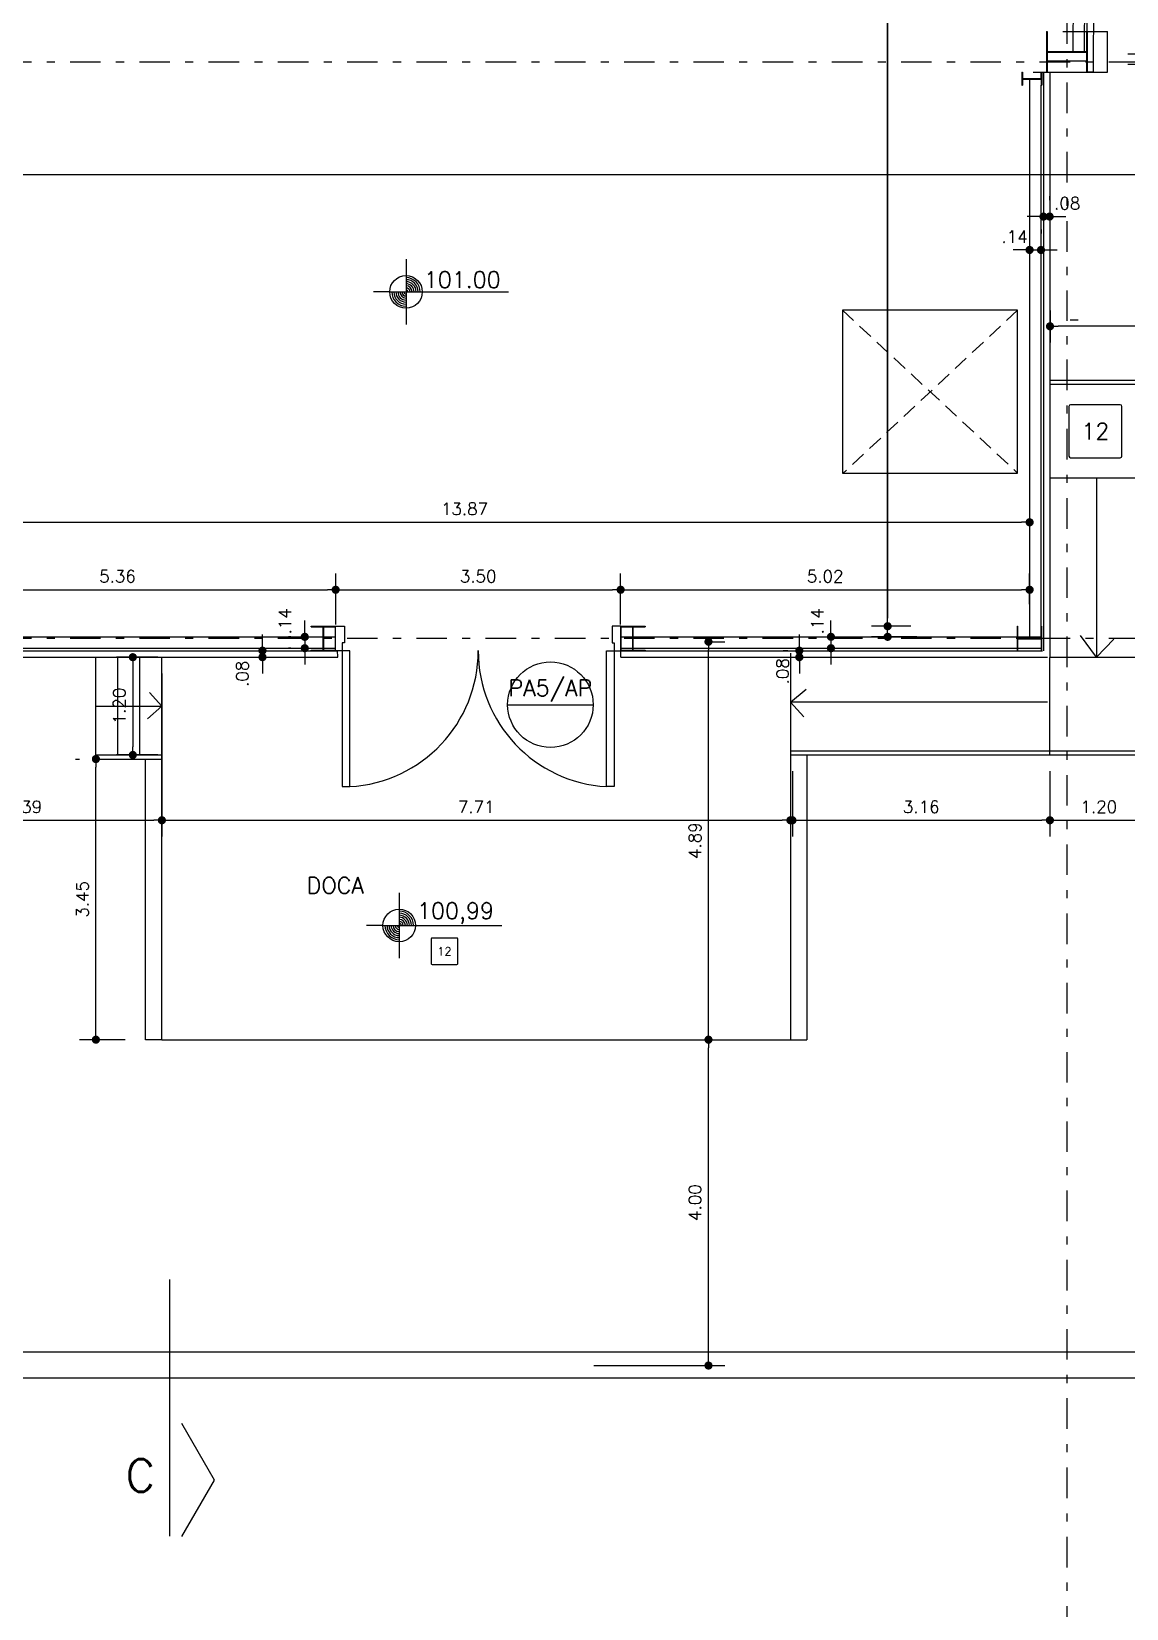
# Model space of a CAD drawing. Extents: x -14 to 107, y -33 to 53.
# Drawn here: x 53.34 to 66.78, y -2.83 to 16.53 of the extents above; entities that cross this region are included whole.
import ezdxf
from ezdxf.enums import TextEntityAlignment as Align

# ---------------------------------------------------------------- set-up
doc = ezdxf.new("R2010")
doc.units = 0
doc.header["$LTSCALE"] = 1.5
doc.header["$MEASUREMENT"] = 0
doc.linetypes.add('DASHDOT', pattern=[1, 0.5, -0.25, 0, -0.25])
doc.linetypes.add('HIDDEN', pattern=[0.375, 0.25, -0.125])
doc.layers.get('0').update_dxf_attribs({"linetype": 'CONTINUOUS'})
for name, color, linetype in [('A-PAREDE', 3, 'CONTINUOUS'), ('A-PORTAS', 7, 'CONTINUOUS'), ('COTAS', 7, 'CONTINUOUS'), ('EIXOS', 32, 'DASHDOT'), ('ESTR-METÁLICA', 4, 'CONTINUOUS'), ('N-LNHVISTA', 7, 'CONTINUOUS'), ('N-NOTACOES', 6, 'CONTINUOUS'), ('N-PROJEÇÃO', 1, 'HIDDEN'), ('N-TEXTO', 7, 'CONTINUOUS'), ('PILAREXIST', 7, 'CONTINUOUS'), ('PILARNOVO', 4, 'CONTINUOUS'), ('PISO1', 1, 'CONTINUOUS'), ('PLACA-PRE-MOLDADA', 6, 'CONTINUOUS'), ('SOLID', 251, 'CONTINUOUS')]:
    doc.layers.add(name, color=color, linetype=linetype)
doc.styles.add('COTA', font='romans.shx')
doc.styles.add('REGUA-080', font='simplex', dxfattribs={"height": 0.15})
doc.styles.add('ROMANS', font='romans')
doc.dimstyles.new('DG060-1', dxfattribs={"dimscale": 0.1, "dimtxt": 1.5, "dimasz": 1, "dimexe": 2, "dimexo": 2.5, "dimgap": 0.9, "dimtad": 1, "dimzin": 4, "dimdsep": 46, "dimtxsty": 'COTA', "dimblk": 'DOT', "dimblk1": 'DOT', "dimblk2": 'DOT', "dimsah": 1, "dimcen": 0.09, "dimclrd": 1, "dimclre": 1, "dimclrt": 2, "dimadec": 0, "dimazin": 0, "dimtfac": 1, "dimtdec": 4, "dimtix": 1, "dimtmove": 2, "dimatfit": 3, "dimldrblk": 'DOT', "dimfxl": 1, "dimtvp": 2, "dimtolj": 1, "dimtzin": 0, "dimarcsym": 0})

# ---------------------------------------------------------------- blocks, each defined once
blk = doc.blocks.new('N-1110')
at = {"layer": 'N-NOTACOES'}
blk.add_line((0, -0.0315), (0, 0), dxfattribs=at)
blk.add_lwpolyline([(0.00146, -0.03155), (0.00546, -0.02463), (0.00146, -0.0177)], dxfattribs=at)
at = {"layer": 'N-NOTACOES', "style": 'ROMANS'}
blk.add_attdef('A', (-0.00544, -0.02607), '', height=0.004, dxfattribs=at)
blk = doc.blocks.new('DOT')
at = {"color": 0, "linetype": 'ByBlock'}
blk.add_line((-0.5, 0), (-1, 0), dxfattribs=at)
at = {"color": 0, "linetype": 'ByBlock', "const_width": 0.5}
blk.add_lwpolyline([(-0.25, 0, 1), (0.25, 0, 1)], format="xyb", close=True, dxfattribs=at)
blk = doc.blocks.new('*D31')
at = {"color": 1, "linetype": 'ByBlock'}
for p, q in [((61.64, 4.15), (61.846, 4.15)), ((61.646, 0.25), (61.646, 4.05)), ((60.237, 0.15), (61.846, 0.15))]:
    blk.add_line(p, q, dxfattribs=at)
at = {"color": 1, "linetype": 'ByBlock', "xscale": 0.1, "yscale": 0.1, "zscale": 0.1}
for p, rotation in [((61.646, 4.15), 90), ((61.646, 0.15), 270)]:
    blk.add_blockref('DOT', p, dxfattribs=dict(at, rotation=rotation))
at = {"color": 2, "linetype": 'ByBlock', "insert": (61.481, 2.15), "char_height": 0.15, "attachment_point": 5, "rotation": 90, "style": 'COTA'}
blk.add_mtext('\\A1;4.00', dxfattribs=at)
blk = doc.blocks.new('*D32')
at = {"color": 1, "linetype": 'ByBlock'}
for p, q in [((61.64, 9.035), (61.846, 9.035)), ((61.646, 4.25), (61.646, 8.935)), ((61.64, 4.15), (61.846, 4.15))]:
    blk.add_line(p, q, dxfattribs=at)
at = {"color": 1, "linetype": 'ByBlock', "xscale": 0.1, "yscale": 0.1, "zscale": 0.1}
for p, rotation in [((61.646, 9.035), 90), ((61.646, 4.15), 270)]:
    blk.add_blockref('DOT', p, dxfattribs=dict(at, rotation=rotation))
at = {"color": 2, "linetype": 'ByBlock', "insert": (61.481, 6.593), "char_height": 0.15, "attachment_point": 5, "rotation": 90, "style": 'COTA'}
blk.add_mtext('\\A1;4.89', dxfattribs=at)
blk = doc.blocks.new('*D53')
at = {"color": 1, "linetype": 'ByBlock'}
for p, q in [((57.07, 9.248), (57.07, 9.873)), ((60.568, 9.247), (60.568, 9.873)), ((57.17, 9.673), (60.468, 9.673))]:
    blk.add_line(p, q, dxfattribs=at)
at = {"color": 1, "linetype": 'ByBlock', "xscale": 0.1, "yscale": 0.1, "zscale": 0.1, "rotation": 180}
blk.add_blockref('DOT', (57.07, 9.673), dxfattribs=at)
at = {"color": 1, "linetype": 'ByBlock', "xscale": 0.1, "yscale": 0.1, "zscale": 0.1}
blk.add_blockref('DOT', (60.568, 9.673), dxfattribs=at)
at = {"color": 2, "linetype": 'ByBlock', "insert": (58.819, 9.838), "char_height": 0.15, "attachment_point": 5, "style": 'COTA'}
blk.add_mtext('\\A1;3.50', dxfattribs=at)
blk = doc.blocks.new('*D54')
at = {"color": 1, "linetype": 'ByBlock'}
for p, q in [((54.887, 8.893), (54.38, 8.893)), ((54.58, 8.793), (54.58, 7.793)), ((54.887, 7.693), (54.38, 7.693))]:
    blk.add_line(p, q, dxfattribs=at)
at = {"color": 1, "linetype": 'ByBlock', "xscale": 0.1, "yscale": 0.1, "zscale": 0.1}
for p, rotation in [((54.58, 8.893), 90), ((54.58, 7.693), 270)]:
    blk.add_blockref('DOT', p, dxfattribs=dict(at, rotation=rotation))
at = {"color": 2, "linetype": 'ByBlock', "insert": (54.415, 8.293), "char_height": 0.15, "attachment_point": 5, "rotation": 90, "style": 'COTA'}
blk.add_mtext('\\A1;1.20', dxfattribs=at)
blk = doc.blocks.new('*D55')
at = {"color": 1, "linetype": 'ByBlock'}
for p, q in [((51.545, 8.643), (51.545, 6.643)), ((54.937, 8.643), (54.937, 6.643)), ((51.645, 6.843), (54.837, 6.843))]:
    blk.add_line(p, q, dxfattribs=at)
at = {"color": 1, "linetype": 'ByBlock', "xscale": 0.1, "yscale": 0.1, "zscale": 0.1, "rotation": 180}
blk.add_blockref('DOT', (51.545, 6.843), dxfattribs=at)
at = {"color": 1, "linetype": 'ByBlock', "xscale": 0.1, "yscale": 0.1, "zscale": 0.1}
blk.add_blockref('DOT', (54.937, 6.843), dxfattribs=at)
at = {"color": 2, "linetype": 'ByBlock', "insert": (53.241, 7.008), "char_height": 0.15, "attachment_point": 5, "style": 'COTA'}
blk.add_mtext('\\A1;3.39', dxfattribs=at)
blk = doc.blocks.new('*D56')
at = {"color": 1, "linetype": 'ByBlock'}
for p, q in [((54.937, 8.643), (54.937, 6.643)), ((62.652, 7.443), (62.652, 6.643)), ((55.037, 6.843), (62.552, 6.843))]:
    blk.add_line(p, q, dxfattribs=at)
at = {"color": 1, "linetype": 'ByBlock', "xscale": 0.1, "yscale": 0.1, "zscale": 0.1, "rotation": 180}
blk.add_blockref('DOT', (54.937, 6.843), dxfattribs=at)
at = {"color": 1, "linetype": 'ByBlock', "xscale": 0.1, "yscale": 0.1, "zscale": 0.1}
blk.add_blockref('DOT', (62.652, 6.843), dxfattribs=at)
at = {"color": 2, "linetype": 'ByBlock', "insert": (58.795, 7.008), "char_height": 0.15, "attachment_point": 5, "style": 'COTA'}
blk.add_mtext('\\A1;7.71', dxfattribs=at)
blk = doc.blocks.new('N-1901')
at = {"layer": 'N-NOTACOES', "color": 1}
for p, q in [((0, 0.004), (0, -0.004)), ((-0.002, 0), (-0.004, 0)), ((-0.002, 0), (0.0126, 0))]:
    blk.add_line(p, q, dxfattribs=at)
blk.add_circle((0, 0), 0.002, dxfattribs=at)
at = {"layer": 'N-NOTACOES', "color": 2}
for radius, start, end in [(0.00175, 0, 90), (0.0015, 0, 90), (0.00125, 0, 90), (0.001, 0, 90), (0.00075, 0, 90), (0.0005, 0, 90), (0.00025, 0, 90), (0.00175, 180, 270), (0.0015, 180, 270), (0.00125, 180, 270), (0.001, 180, 270), (0.00075, 180, 270), (0.0005, 180, 270), (0.00025, 180, 270)]:
    blk.add_arc((0, 0), radius, start, end, dxfattribs=at)
at = {"layer": 'N-NOTACOES', "color": 2, "style": 'ROMANS'}
blk.add_attdef('COTAP', text='', height=0.002, dxfattribs=at).set_placement((0.00691, 0.0015), align=Align.MIDDLE)
blk = doc.blocks.new('N-1411')
at = {"layer": 'N-NOTACOES', "color": 1}
blk.add_line((-0.00525, 0), (0.00525, 0), dxfattribs=at)
blk.add_circle((0, 0), 0.00525, dxfattribs=at)
at = {"layer": 'N-NOTACOES', "color": 2, "style": 'ROMANS'}
for tag, p in [('ESQUADRIA', (0, 0.00192)), ('NUMERO', (0.00026, -0.00256))]:
    blk.add_attdef(tag, text='', height=0.002, dxfattribs=at).set_placement(p, align=Align.MIDDLE)
blk = doc.blocks.new('*D126')
at = {"color": 1, "linetype": 'ByBlock'}
for p, q in [((67.161, 16.35), (67.161, 16.45)), ((66.795, 16.25), (67.361, 16.25)), ((66.795, 16.125), (67.361, 16.125)), ((67.161, 16.125), (67.161, 16.25)), ((67.161, 16.025), (67.161, 15.925))]:
    blk.add_line(p, q, dxfattribs=at)
at = {"color": 1, "linetype": 'ByBlock', "xscale": 0.1, "yscale": 0.1, "zscale": 0.1}
for p, rotation in [((67.161, 16.25), 270), ((67.161, 16.125), 90)]:
    blk.add_blockref('DOT', p, dxfattribs=dict(at, rotation=rotation))
at = {"color": 2, "linetype": 'ByBlock', "insert": (66.986, 16.187), "char_height": 0.15, "attachment_point": 5, "rotation": 90, "style": 'COTA'}
blk.add_mtext('\\A1;.12\\H0.1;\\L5', dxfattribs=at)
blk = doc.blocks.new('PILAR_CAIXA')
at = {"layer": 'PILARNOVO', "linetype": 'ByBlock'}
for p, q in [((65.795, 16.525), (65.795, 16.025)), ((65.795, 16.525), (65.805, 16.525)), ((65.805, 16.525), (65.805, 16.28)), ((66.285, 16.525), (66.285, 16.28)), ((66.285, 16.525), (66.295, 16.525)), ((66.295, 16.525), (66.295, 16.025)), ((65.805, 16.27), (65.805, 16.025)), ((66.045, 16.27), (66.045, 16.28)), ((66.285, 16.27), (66.285, 16.025)), ((65.805, 16.025), (65.795, 16.025)), ((66.295, 16.025), (66.285, 16.025)), ((56.77, 9.225), (57.07, 9.225)), ((56.77, 9.219), (56.77, 9.225)), ((56.77, 9.219), (56.917, 9.219)), ((56.923, 9.219), (57.07, 9.219)), ((57.07, 9.225), (57.07, 9.219)), ((60.57, 9.225), (60.87, 9.225)), ((60.57, 9.219), (60.57, 9.225)), ((60.57, 9.219), (60.717, 9.219)), ((60.723, 9.219), (60.87, 9.219)), ((60.87, 9.225), (60.87, 9.219)), ((65.435, 9.225), (65.435, 8.925)), ((65.435, 9.225), (65.441, 9.225)), ((65.441, 9.225), (65.441, 9.078)), ((65.729, 9.225), (65.729, 9.078)), ((65.729, 9.225), (65.735, 9.225)), ((65.735, 9.225), (65.735, 8.925)), ((56.77, 8.931), (56.917, 8.931)), ((56.77, 8.925), (56.77, 8.931)), ((56.77, 8.925), (57.07, 8.925)), ((56.923, 9.075), (56.917, 9.075)), ((56.923, 8.931), (57.07, 8.931)), ((57.07, 8.931), (57.07, 8.925)), ((60.57, 8.931), (60.717, 8.931)), ((60.57, 8.925), (60.57, 8.931)), ((60.57, 8.925), (60.87, 8.925)), ((60.723, 9.075), (60.717, 9.075)), ((60.723, 8.931), (60.87, 8.931)), ((60.87, 8.931), (60.87, 8.925)), ((65.441, 8.925), (65.435, 8.925)), ((65.441, 9.072), (65.441, 8.925)), ((65.585, 9.072), (65.585, 9.078)), ((65.729, 9.072), (65.729, 8.925)), ((65.735, 8.925), (65.729, 8.925))]:
    blk.add_line(p, q, dxfattribs=at)
for points in [[(65.805, 16.28), (66.285, 16.28)], [(65.805, 16.27), (66.285, 16.27)], [(56.917, 8.931), (56.917, 9.219)], [(56.923, 8.931), (56.923, 9.219)], [(60.717, 8.931), (60.717, 9.219)], [(60.723, 8.931), (60.723, 9.219)], [(65.441, 9.078), (65.729, 9.078)], [(65.441, 9.072), (65.729, 9.072)]]:
    blk.add_lwpolyline(points, dxfattribs=at)
blk = doc.blocks.new('N-1803')
at = {"layer": 'N-NOTACOES', "color": 1}
for p, q in [((-0.0032, 0.00312), (-0.0032, -0.00298)), ((0.0031, 0.00332), (-0.003, 0.00332)), ((0.0033, -0.00298), (0.0033, 0.00312)), ((-0.003, -0.00318), (0.0031, -0.00318))]:
    blk.add_line(p, q, dxfattribs=at)
for centre, start, end in [((-0.003, 0.00312), 90, 180), ((0.0031, 0.00312), 0, 90), ((-0.003, -0.00298), 180, 270), ((0.0031, -0.00298), 270, 0)]:
    blk.add_arc(centre, 0.0002, start, end, dxfattribs=at)
at = {"layer": 'N-NOTACOES', "color": 2, "style": 'ROMANS'}
blk.add_attdef('PISO', text='', height=0.002, dxfattribs=at).set_placement((0.00005, 0.00007), align=Align.MIDDLE)
blk = doc.blocks.new('*D260')
at = {"color": 1, "linetype": 'ByBlock'}
for p, q in [((64.205, 35.527), (63.645, 35.527)), ((63.845, 9.195), (63.845, 35.427)), ((64.205, 9.095), (63.645, 9.095))]:
    blk.add_line(p, q, dxfattribs=at)
at = {"color": 1, "linetype": 'ByBlock', "xscale": 0.1, "yscale": 0.1, "zscale": 0.1}
for p, rotation in [((63.845, 35.527), 90), ((63.845, 9.095), 270)]:
    blk.add_blockref('DOT', p, dxfattribs=dict(at, rotation=rotation))
at = {"color": 2, "linetype": 'ByBlock', "insert": (63.68, 22.311), "char_height": 0.15, "attachment_point": 5, "rotation": 90, "style": 'COTA'}
blk.add_mtext('\\A1;26.43', dxfattribs=at)
blk = doc.blocks.new('*D271')
at = {"color": 1, "linetype": 'ByBlock'}
for p, q in [((53.877, 7.595), (53.927, 7.595)), ((54.127, 4.25), (54.127, 7.495)), ((54.487, 4.15), (53.927, 4.15))]:
    blk.add_line(p, q, dxfattribs=at)
at = {"color": 1, "linetype": 'ByBlock', "xscale": 0.1, "yscale": 0.1, "zscale": 0.1}
for p, rotation in [((54.127, 7.595), 90), ((54.127, 4.15), 270)]:
    blk.add_blockref('DOT', p, dxfattribs=dict(at, rotation=rotation))
at = {"color": 2, "linetype": 'ByBlock', "insert": (53.962, 5.873), "char_height": 0.15, "attachment_point": 5, "rotation": 90, "style": 'COTA'}
blk.add_mtext('\\A1;3.45', dxfattribs=at)
blk = doc.blocks.new('*D272')
at = {"color": 1, "linetype": 'ByBlock'}
for p, q in [((51.715, 9.325), (51.715, 9.873)), ((57.07, 9.469), (57.07, 9.873)), ((51.815, 9.673), (56.97, 9.673))]:
    blk.add_line(p, q, dxfattribs=at)
at = {"color": 1, "linetype": 'ByBlock', "xscale": 0.1, "yscale": 0.1, "zscale": 0.1, "rotation": 180}
blk.add_blockref('DOT', (51.715, 9.673), dxfattribs=at)
at = {"color": 1, "linetype": 'ByBlock', "xscale": 0.1, "yscale": 0.1, "zscale": 0.1}
blk.add_blockref('DOT', (57.07, 9.673), dxfattribs=at)
at = {"color": 2, "linetype": 'ByBlock', "insert": (54.392, 9.838), "char_height": 0.15, "attachment_point": 5, "style": 'COTA'}
blk.add_mtext('\\A1;5.36', dxfattribs=at)
blk = doc.blocks.new('*D287')
at = {"color": 1, "linetype": 'ByBlock'}
for p, q in [((65.838, 13.1), (65.838, 12.707)), ((69.045, 13.1), (69.045, 12.707)), ((68.945, 12.907), (65.938, 12.907))]:
    blk.add_line(p, q, dxfattribs=at)
at = {"color": 1, "linetype": 'ByBlock', "xscale": 0.1, "yscale": 0.1, "zscale": 0.1, "rotation": 180}
blk.add_blockref('DOT', (65.838, 12.907), dxfattribs=at)
at = {"color": 1, "linetype": 'ByBlock', "xscale": 0.1, "yscale": 0.1, "zscale": 0.1}
blk.add_blockref('DOT', (69.045, 12.907), dxfattribs=at)
at = {"color": 2, "linetype": 'ByBlock', "insert": (67.441, 13.072), "char_height": 0.15, "attachment_point": 5, "style": 'COTA'}
blk.add_mtext('\\A1;3.21', dxfattribs=at)
blk = doc.blocks.new('*D288')
at = {"color": 1, "linetype": 'ByBlock'}
for p, q in [((60.568, 9.497), (60.568, 9.873)), ((65.588, 9.497), (65.588, 9.873)), ((60.668, 9.673), (65.488, 9.673))]:
    blk.add_line(p, q, dxfattribs=at)
at = {"color": 1, "linetype": 'ByBlock', "xscale": 0.1, "yscale": 0.1, "zscale": 0.1, "rotation": 180}
blk.add_blockref('DOT', (60.568, 9.673), dxfattribs=at)
at = {"color": 1, "linetype": 'ByBlock', "xscale": 0.1, "yscale": 0.1, "zscale": 0.1}
blk.add_blockref('DOT', (65.588, 9.673), dxfattribs=at)
at = {"color": 2, "linetype": 'ByBlock', "insert": (63.078, 9.838), "char_height": 0.15, "attachment_point": 5, "style": 'COTA'}
blk.add_mtext('\\A1;5.02', dxfattribs=at)
blk = doc.blocks.new('*D289')
at = {"color": 1, "linetype": 'ByBlock'}
for p, q in [((51.715, 10.455), (51.715, 10.301)), ((51.815, 10.501), (65.488, 10.501)), ((65.588, 10.455), (65.588, 10.301))]:
    blk.add_line(p, q, dxfattribs=at)
at = {"color": 1, "linetype": 'ByBlock', "xscale": 0.1, "yscale": 0.1, "zscale": 0.1, "rotation": 180}
blk.add_blockref('DOT', (51.715, 10.501), dxfattribs=at)
at = {"color": 1, "linetype": 'ByBlock', "xscale": 0.1, "yscale": 0.1, "zscale": 0.1}
blk.add_blockref('DOT', (65.588, 10.501), dxfattribs=at)
at = {"color": 2, "linetype": 'ByBlock', "insert": (58.651, 10.666), "char_height": 0.15, "attachment_point": 5, "style": 'COTA'}
blk.add_mtext('\\A1;13.87', dxfattribs=at)
blk = doc.blocks.new('*D290')
at = {"color": 1, "linetype": 'ByBlock'}
for p, q in [((62.677, 7.445), (62.677, 6.643)), ((65.837, 7.392), (65.837, 6.643)), ((62.777, 6.843), (65.737, 6.843))]:
    blk.add_line(p, q, dxfattribs=at)
at = {"color": 1, "linetype": 'ByBlock', "xscale": 0.1, "yscale": 0.1, "zscale": 0.1, "rotation": 180}
blk.add_blockref('DOT', (62.677, 6.843), dxfattribs=at)
at = {"color": 1, "linetype": 'ByBlock', "xscale": 0.1, "yscale": 0.1, "zscale": 0.1}
blk.add_blockref('DOT', (65.837, 6.843), dxfattribs=at)
at = {"color": 2, "linetype": 'ByBlock', "insert": (64.257, 7.008), "char_height": 0.15, "attachment_point": 5, "style": 'COTA'}
blk.add_mtext('\\A1;3.16', dxfattribs=at)
blk = doc.blocks.new('*D291')
at = {"color": 1, "linetype": 'ByBlock'}
for p, q in [((65.837, 7.445), (65.837, 6.643)), ((67.037, 7.445), (67.037, 6.643)), ((65.937, 6.843), (66.937, 6.843))]:
    blk.add_line(p, q, dxfattribs=at)
at = {"color": 1, "linetype": 'ByBlock', "xscale": 0.1, "yscale": 0.1, "zscale": 0.1, "rotation": 180}
blk.add_blockref('DOT', (65.837, 6.843), dxfattribs=at)
at = {"color": 1, "linetype": 'ByBlock', "xscale": 0.1, "yscale": 0.1, "zscale": 0.1}
blk.add_blockref('DOT', (67.037, 6.843), dxfattribs=at)
at = {"color": 2, "linetype": 'ByBlock', "insert": (66.437, 7.008), "char_height": 0.15, "attachment_point": 5, "style": 'COTA'}
blk.add_mtext('\\A1;1.20', dxfattribs=at)
blk = doc.blocks.new('*D372')
at = {"color": 1, "linetype": 'ByBlock'}
for p, q in [((64.095, 35.625), (63.645, 35.625)), ((63.845, 35.525), (63.845, 9.325)), ((64.13, 9.225), (63.645, 9.225))]:
    blk.add_line(p, q, dxfattribs=at)
at = {"color": 1, "linetype": 'ByBlock', "xscale": 0.1, "yscale": 0.1, "zscale": 0.1}
for p, rotation in [((63.845, 35.625), 90), ((63.845, 9.225), 270)]:
    blk.add_blockref('DOT', p, dxfattribs=dict(at, rotation=rotation))
at = {"color": 2, "linetype": 'ByBlock', "insert": (63.68, 22.425), "char_height": 0.15, "attachment_point": 5, "rotation": 90, "style": 'COTA'}
blk.add_mtext('\\A1;26.40', dxfattribs=at)

msp = doc.modelspace()

# ---------------------------------------------------------------- linework, layer by layer
at = {"color": 1, "linetype": 'ByBlock'}
for p, q in [((65.7575, 14.5036), (65.7575, 14.4536)), ((65.8334, 14.5036), (65.8334, 14.4536)), ((65.6575, 14.2536), (65.5575, 14.2536)), ((65.7575, 14.2536), (65.8334, 14.2536)), ((65.9334, 14.2536), (66.0334, 14.2536)), ((65.7276, 14.0939), (65.7276, 14.0439)), ((65.4875, 13.8439), (65.3875, 13.8439)), ((65.5875, 13.8439), (65.7276, 13.8439)), ((65.8276, 13.8439), (65.9276, 13.8439)), ((66.085, 12.9862), (66.185, 12.9862)), ((56.6907, 9.1951), (56.6907, 9.2951)), ((63.1492, 9.1951), (63.1492, 9.2951)), ((56.1714, 9.0251), (56.1714, 9.1251)), ((62.7613, 9.0251), (62.7613, 9.1251)), ((55.9214, 8.9251), (55.9714, 8.9251)), ((56.1714, 8.8451), (56.1714, 8.9251)), ((56.5197, 9.0951), (56.4907, 9.0951)), ((56.5197, 8.9551), (56.4907, 8.9551)), ((56.6907, 9.0951), (56.6907, 8.9551)), ((62.6214, 8.9251), (62.5613, 8.9251)), ((62.7613, 8.8451), (62.7613, 8.9251)), ((62.8992, 9.0951), (62.9492, 9.0951)), ((62.8992, 8.9551), (62.9492, 8.9551)), ((63.1492, 9.0951), (63.1492, 8.9551)), ((55.9214, 8.8451), (55.9714, 8.8451)), ((56.1714, 8.7451), (56.1714, 8.6451)), ((56.6907, 8.8551), (56.6907, 8.7551)), ((62.5113, 8.8451), (62.5613, 8.8451)), ((62.7613, 8.7451), (62.7613, 8.6451)), ((63.1492, 8.8551), (63.1492, 8.7551))]:
    msp.add_line(p, q, dxfattribs=at)
at = {"layer": 'A-PAREDE'}
for p, q in [((66.1347, 21.7756), (66.119, 16.28)), ((66.2747, 21.7752), (66.259, 16.28)), ((65.8047, 16.165), (66.2882, 16.165)), ((65.5875, 15.94), (65.5875, 9.0751)), ((65.7575, 16.025), (66.2882, 16.025)), ((60.5697, 9.2191), (60.5697, 8.9251)), ((51.8447, 9.0951), (57.0682, 9.0951)), ((51.8447, 8.9551), (57.0682, 8.9551)), ((60.5697, 9.0951), (65.7287, 9.0951)), ((60.5697, 8.9551), (65.7287, 8.9551)), ((22.9123, 0.32), (87.0885, 0.32)), ((0.321, 0), (87.0425, 0))]:
    msp.add_line(p, q, dxfattribs=at)
msp.add_lwpolyline([(65.7275, 9.0751), (65.7277, 15.865)], dxfattribs=at)
at = {"layer": 'A-PORTAS'}
for points in [[(57.0697, 9.2251), (57.1774, 9.2251), (57.1774, 9.0194), (57.1504, 9.0194), (57.1504, 8.9251), (57.0697, 8.9251)], [(60.5697, 9.2251), (60.462, 9.2251), (60.462, 9.0194), (60.4889, 9.0194), (60.4889, 8.9251), (60.5697, 8.9251)], [(57.1504, 8.9251), (57.1504, 7.2559), (57.2447, 7.2559), (57.2447, 8.9251)], [(60.4889, 8.9251), (60.4889, 7.2559), (60.3947, 7.2559), (60.3947, 8.9251)]]:
    msp.add_lwpolyline(points, close=True, dxfattribs=at)
for centre, start, end in [((57.1504, 8.9225), 273.23609, 0.09136), ((60.4889, 8.9225), 179.90864, 266.76391)]:
    msp.add_arc(centre, 1.6692, start, end, dxfattribs=at)
at = {"layer": 'EIXOS', "ltscale": 0.5}
for p, q in [((66.044, 48.1976), (66.044, -4.8398)), ((78.8353, 16.1501), (-5.9475, 16.1501)), ((78.8353, 9.0751), (-5.9475, 9.0751))]:
    msp.add_line(p, q, dxfattribs=at)
at = {"layer": 'N-LNHVISTA', "color": 7}
for p, q in [((65.9947, 16.525), (66.544, 16.525)), ((66.544, 16.025), (66.544, 16.525)), ((65.6307, 16.025), (66.544, 16.025)), ((60.8697, 8.9251), (65.7287, 8.9251))]:
    msp.add_line(p, q, dxfattribs=at)
at = {"layer": 'N-LNHVISTA'}
for p, q in [((65.8375, 12.2451), (67.7874, 12.2451)), ((65.8375, 12.1951), (67.7874, 12.1951)), ((65.8375, 11.0451), (67.7874, 11.0451)), ((54.1275, 7.5951), (54.1275, 8.8451)), ((54.3975, 7.6451), (54.3975, 8.8451)), ((54.6675, 7.6451), (54.6675, 8.8451)), ((54.9375, 7.5951), (54.9375, 8.8451)), ((62.6519, 8.8934), (62.6519, 7.6934)), ((65.8374, 7.642), (65.8374, 8.842)), ((65.8375, 8.8451), (67.0374, 8.8451)), ((54.1275, 7.6451), (54.9375, 7.6451)), ((54.1275, 7.5951), (54.9375, 7.5951)), ((62.6519, 7.6951), (66.9874, 7.6951)), ((62.6519, 7.6451), (67.0374, 7.6451))]:
    msp.add_line(p, q, dxfattribs=at)
at = {"layer": 'N-LNHVISTA', "color": 1}
for p, q in [((66.4085, 11.0451), (66.4085, 8.8451)), ((66.4085, 8.8451), (66.2107, 9.1104)), ((66.4085, 8.8451), (66.6234, 9.067)), ((54.9375, 8.2451), (54.7832, 8.4098)), ((62.6519, 8.2934), (62.8464, 8.4537)), ((54.1275, 8.2451), (54.9375, 8.2451)), ((54.9375, 8.2451), (54.7589, 8.0903)), ((62.6519, 8.2934), (62.8175, 8.1135)), ((65.8084, 8.2934), (62.6519, 8.2934))]:
    msp.add_line(p, q, dxfattribs=at)
at = {"layer": 'N-LNHVISTA', "linetype": 'Continuous'}
for p, q in [((54.7375, 4.15), (54.7375, 7.5951)), ((54.9375, 4.15), (54.9375, 7.6934)), ((62.6519, 7.6934), (62.6519, 4.15)), ((62.8519, 7.642), (62.8519, 4.15)), ((54.9375, 4.15), (62.6519, 4.15))]:
    msp.add_line(p, q, dxfattribs=at)
at = {"layer": 'N-LNHVISTA', "linetype": 'ByBlock'}
for p, q in [((54.9375, 4.15), (54.7375, 4.15)), ((62.6519, 4.15), (62.8519, 4.15))]:
    msp.add_line(p, q, dxfattribs=at)
at = {"layer": 'N-LNHVISTA', "color": 7}
msp.add_lwpolyline([(65.4407, 11.1052), (65.4407, 13.1052), (63.2907, 13.1052), (63.2907, 11.1052)], close=True, dxfattribs=at)
at = {"layer": 'N-PROJEÇÃO', "linetype": 'HIDDEN', "ltscale": 0.5}
for p, q in [((63.2907, 13.1052), (65.4407, 11.1052)), ((65.4407, 13.1052), (63.3002, 11.1059))]:
    msp.add_line(p, q, dxfattribs=at)
at = {"layer": 'PILARNOVO', "linetype": 'ByBlock'}
for p, q in [((65.7947, 16.525), (65.7947, 16.025)), ((65.7947, 16.525), (65.8047, 16.525)), ((65.8047, 16.525), (65.8047, 16.28)), ((65.8047, 16.27), (65.8047, 16.025)), ((65.4907, 16.025), (65.4907, 15.865)), ((65.5007, 16.025), (65.5007, 15.95)), ((65.5007, 15.94), (65.5007, 15.865)), ((65.6139, 15.94), (65.6139, 15.95)), ((65.7377, 16.025), (65.7377, 15.865)), ((65.8047, 16.025), (65.7947, 16.025)), ((65.7277, 15.865), (65.7377, 15.865))]:
    msp.add_line(p, q, dxfattribs=at)
for points in [[(65.4907, 16.025), (65.5007, 16.025)], [(65.5007, 15.95), (65.7277, 15.95), (65.7277, 16.025)], [(65.5007, 15.94), (65.7277, 15.94), (65.7277, 15.865)], [(65.7277, 16.025), (65.7377, 16.025)], [(65.4907, 15.865), (65.5007, 15.865)]]:
    msp.add_lwpolyline(points, dxfattribs=at)
at = {"layer": 'PLACA-PRE-MOLDADA'}
for p, q in [((66.3047, 21.7751), (66.2882, 16.025)), ((66.3847, 21.7749), (66.3682, 16.025)), ((65.7575, 16.025), (65.7575, 8.9251)), ((65.8375, 16.025), (65.8375, 8.8451)), ((66.3682, 16.025), (66.2947, 16.025)), ((51.5447, 8.9251), (57.0937, 8.9251)), ((60.5697, 8.8451), (60.5697, 8.9251)), ((60.5697, 8.9251), (65.7447, 8.9251)), ((60.5697, 8.8451), (65.8085, 8.8451))]:
    msp.add_line(p, q, dxfattribs=at)
msp.add_lwpolyline([(51.4647, 8.8451), (57.0945, 8.8451), (57.0937, 8.9275)], dxfattribs=at)
at = {"layer": 'SOLID'}
msp.add_line((67.5405, 14.7673), (43.3315, 14.7673), dxfattribs=at)

# ---------------------------------------------------------------- block references
at = {"color": 1, "linetype": 'ByBlock', "xscale": 0.1, "yscale": 0.1, "zscale": 0.1}
for p in [(65.7575, 14.2536), (65.5875, 13.8439)]:
    msp.add_blockref('DOT', p, dxfattribs=at)
for p, rotation in [((65.8334, 14.2536), 180), ((65.7276, 13.8439), 180), ((56.6907, 9.0951), 270), ((63.1492, 9.0951), 270), ((56.1714, 8.9251), 270), ((56.6907, 8.9551), 90), ((62.7613, 8.9251), 270), ((63.1492, 8.9551), 90), ((56.1714, 8.8451), 90), ((62.7613, 8.8451), 90)]:
    msp.add_blockref('DOT', p, dxfattribs=dict(at, rotation=rotation))
at = {"layer": 'ESTR-METÁLICA'}
msp.add_blockref('PILAR_CAIXA', (0, 0), dxfattribs=at)
at = {"layer": 'N-LNHVISTA', "xscale": 100, "yscale": 100, "zscale": 100}
msp.add_blockref('N-1411', (59.7061, 8.2622), dxfattribs=at).add_auto_attribs({'ESQUADRIA': 'PA5/AP'})
at = {"layer": 'N-NOTACOES'}
for name, p, xscale, yscale, zscale, values in [('N-1901', (57.9333, 13.3289), 100, 100, 100, {'COTAP': '101.00'}), ('N-1901', (57.8502, 5.5522), 100, 100, 100, {'COTAP': '100,99'}), ('N-1803', (58.4026, 5.2311), 50, 50, 50, {'PISO': '12'})]:
    msp.add_blockref(name, p, dxfattribs=dict(at, xscale=xscale, yscale=yscale, zscale=zscale)).add_auto_attribs(values)
at = {"layer": 'PILAREXIST', "xscale": 100, "yscale": 100, "zscale": 100}
msp.add_blockref('N-1110', (55.0356, 1.2074), dxfattribs=at).add_auto_attribs({'A': 'C'})
at = {"layer": 'PISO1', "color": 253, "xscale": 100, "yscale": 100, "zscale": 100}
msp.add_blockref('N-1803', (66.3905, 11.6122), dxfattribs=at).add_auto_attribs({'PISO': '12'})

# ---------------------------------------------------------------- texts
at = {"color": 2, "linetype": 'ByBlock', "char_height": 0.15, "attachment_point": 5, "style": 'COTA'}
for s, insert in [('\\A1;.08', (66.0494, 14.4156)), ('\\A1;.14', (65.4036, 14.006))]:
    msp.add_mtext(s, dxfattribs=dict(at, insert=insert))
at = {"color": 2, "linetype": 'ByBlock', "char_height": 0.15, "attachment_point": 5, "rotation": 90, "style": 'COTA'}
for s, insert in [('\\A1;.14', (56.4473, 9.2852)), ('\\A1;.14', (62.981, 9.2858)), ('\\A1;.08', (55.9248, 8.6407)), ('\\A1;.08', (62.5552, 8.6721))]:
    msp.add_mtext(s, dxfattribs=dict(at, insert=insert))
at = {"layer": 'N-TEXTO', "color": 3, "style": 'REGUA-080'}
msp.add_text('DOCA', height=0.2, dxfattribs=at).set_placement((56.7149, 5.9431))

# ---------------------------------------------------------------- dimensions: what is measured, and where the dimension line sits
at = {"layer": 'COTAS'}
for base, p1, p2, picture, middle in [((63.8454, 9.2251), (64.3447, 35.6251), (64.3795, 9.2251), '*D372', (63.6804, 22.4251)), ((61.6456, 9.0351), (61.3895, 4.15), (61.3895, 9.0351), '*D32', (61.4806, 6.5926))]:
    dim = msp.add_linear_dim(base=base, p1=p1, p2=p2, angle=90, dimstyle='DG060-1', dxfattribs=at)
    dim.commit()
    dim.dimension.update_dxf_attribs({"geometry": picture, "text_midpoint": middle})
for base, p1, p2, text, picture, middle in [((67.1608, 16.25), (66.5447, 16.125), (66.5447, 16.25), '.12\\H0.1;\\L5', '*D126', (66.9858, 16.1875)), ((61.6456, 4.15), (59.9869, 0.15), (61.3895, 4.15), '4.00', '*D31', (61.4806, 2.15))]:
    dim = msp.add_linear_dim(base=base, p1=p1, p2=p2, angle=90, text=text, dimstyle='DG060-1', dxfattribs=at)
    dim.commit()
    dim.dimension.update_dxf_attribs({"geometry": picture, "text_midpoint": middle})
for base, p1, p2, picture, middle in [((60.5682, 9.6731), (57.0697, 8.9984), (60.5682, 8.9969), '*D53', (58.8189, 9.8381)), ((54.9375, 6.8427), (51.5447, 8.8934), (54.9375, 8.8934), '*D55', (53.2411, 7.0077)), ((62.6519, 6.8427), (54.9375, 8.8934), (62.6519, 7.6934), '*D56', (58.7947, 7.0077))]:
    dim = msp.add_linear_dim(base=base, p1=p1, p2=p2, dimstyle='DG060-1', dxfattribs=at)
    dim.commit()
    dim.dimension.update_dxf_attribs({"geometry": picture, "text_midpoint": middle})
dim = msp.add_linear_dim(base=(54.5803, 7.6451), p1=(55.1375, 8.8451), p2=(55.1375, 7.6451), angle=90, dimstyle='DG060-1', dxfattribs=at)
dim.commit()
dim.dimension.update_dxf_attribs({"geometry": '*D54', "text_midpoint": (54.4153, 8.2451), "insert": (0, -0.0482)})
at = {"layer": 'N-NOTACOES'}
for base, p1, p2, picture, middle in [((65.8375, 12.9065), (69.0447, 13.35), (65.8375, 13.35), '*D287', (67.4411, 13.0715)), ((65.5875, 10.5009), (51.7147, 10.7053), (65.5875, 10.7053), '*D289', (58.6511, 10.6659)), ((57.0696756, 9.6730961), (51.7146761, 9.075124), (57.0696756, 9.219124), '*D272', (54.3921759, 9.8380961)), ((65.5875, 9.6731), (60.5682, 9.2469), (65.5875, 9.2469), '*D288', (63.0778, 9.8381)), ((65.8374, 6.8427), (62.6769, 7.6951), (65.8374, 7.642), '*D290', (64.2571, 7.0077)), ((67.0374, 6.8427), (65.8374, 7.6951), (67.0374, 7.6951), '*D291', (66.4374, 7.0077))]:
    dim = msp.add_linear_dim(base=base, p1=p1, p2=p2, dimstyle='DG060-1', dxfattribs=at)
    dim.commit()
    dim.dimension.update_dxf_attribs({"geometry": picture, "text_midpoint": middle})
dim = msp.add_linear_dim(base=(54.1275, 7.5951), p1=(54.7375, 4.15), p2=(54.1275, 7.5951), angle=90, dimstyle='DG060-1', dxfattribs=at)
dim.commit()
dim.dimension.update_dxf_attribs({"geometry": '*D271', "text_midpoint": (53.9625, 5.8726)})
at = {"layer": 'SOLID'}
dim = msp.add_linear_dim(base=(63.8454, 35.5267), p1=(64.4547, 9.0951), p2=(64.4547, 35.5267), angle=90, dimstyle='DG060-1', dxfattribs=at)
dim.commit()
dim.dimension.update_dxf_attribs({"geometry": '*D260', "text_midpoint": (63.6804, 22.3109)})

doc.saveas('drawing.dxf')
